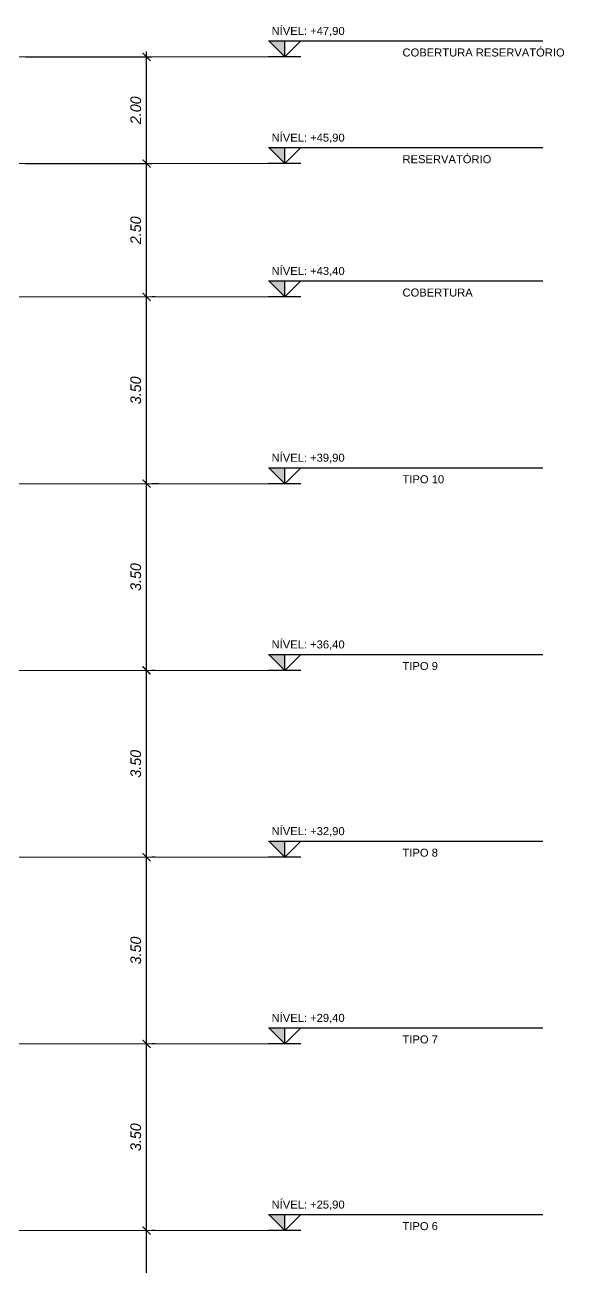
# Model space of a CAD drawing. Header units: millimetres. Extents: x 485872 to 486142, y -52344 to -52207.
# Drawn here: x 486072.55 to 486082.65, y -52314.06 to -52290.78 of the extents above; entities that cross this region are included whole.
import ezdxf
from ezdxf.enums import TextEntityAlignment as Align

# ---------------------------------------------------------------- set-up
doc = ezdxf.new("R2010")
doc.units = ezdxf.units.MM
doc.header["$LTSCALE"] = 15
doc.header["$PDMODE"] = 2
doc.header["$PDSIZE"] = -10
doc.layers.add('Text', color=3, linetype='Continuous')
doc.styles.add('DM-TXT-100', font='arial.ttf', dxfattribs={"height": 0.2})
doc.styles.add('PADRAO', font='arial.ttf', dxfattribs={"height": 0.1})
doc.styles.get("Standard").update_dxf_attribs({"font": ''})
doc.styles.get('Standard').set_extended_font_data('Flux Architect', italic=True)
doc.dimstyles.get("Standard").update_dxf_attribs({"dimtxt": 0.2, "dimasz": 0.15, "dimexe": 0.1, "dimexo": 0.3, "dimgap": 0.1, "dimtad": 1, "dimzin": 0, "dimdsep": 46, "dimtxsty": 'Standard', "dimblk": 'ARCHTICK', "dimcen": 0.09, "dimdle": 0.1, "dimclrd": 4, "dimclrt": 2, "dimadec": 0, "dimazin": 0, "dimtfac": 1, "dimtofl": 0, "dimtmove": 0, "dimatfit": 3, "dimfxl": 1, "dimtfillclr": 1, "dimtolj": 1, "dimtzin": 0, "dimarcsym": 1})

# ---------------------------------------------------------------- blocks, each defined once
blk = doc.blocks.new('_ArchTick')
at = {"color": 0, "const_width": 0.15}
blk.add_lwpolyline([(-0.5, -0.5), (0.5, 0.5)], dxfattribs=at)
blk = doc.blocks.new('*D119')
at = {"color": 4, "linetype": 'Continuous', "lineweight": -2, "transparency": 16777216}
blk.add_line((486074.83, -52316.977), (486074.83, -52313.277), dxfattribs=at)
at = {"color": 0, "linetype": 'Continuous', "lineweight": -2, "transparency": 16777216}
for p, q in [((486074.989, -52313.377), (486074.93, -52313.377)), ((486074.989, -52316.877), (486074.93, -52316.877))]:
    blk.add_line(p, q, dxfattribs=at)
at = {"layer": 'Defpoints', "color": 0, "linetype": 'Continuous', "lineweight": 13, "transparency": 16777216}
for p in [(486074.689, -52313.377), (486074.83, -52313.377), (486074.689, -52316.877)]:
    blk.add_point(p, dxfattribs=at)
at = {"color": 4, "linetype": 'Continuous', "lineweight": -2, "transparency": 16777216, "xscale": 0.15, "yscale": 0.15, "zscale": 0.15}
for p, rotation in [((486074.83, -52313.377), 90), ((486074.83, -52316.877), 270)]:
    blk.add_blockref('_ArchTick', p, dxfattribs=dict(at, rotation=rotation))
at = {"color": 2, "linetype": 'Continuous', "lineweight": 13, "transparency": 16777216, "insert": (486074.628, -52315.127), "char_height": 0.2, "attachment_point": 5, "rotation": 90}
blk.add_mtext('\\A1;3.50', dxfattribs=at)
blk = doc.blocks.new('*D120')
at = {"color": 4, "linetype": 'Continuous', "lineweight": -2, "transparency": 16777216}
blk.add_line((486074.83, -52313.477), (486074.83, -52309.777), dxfattribs=at)
at = {"color": 0, "linetype": 'Continuous', "lineweight": -2, "transparency": 16777216}
for p, q in [((486074.989, -52309.877), (486074.93, -52309.877)), ((486074.989, -52313.377), (486074.93, -52313.377))]:
    blk.add_line(p, q, dxfattribs=at)
at = {"layer": 'Defpoints', "color": 0, "linetype": 'Continuous', "lineweight": 13, "transparency": 16777216}
for p in [(486074.689, -52309.877), (486074.83, -52309.877), (486074.689, -52313.377)]:
    blk.add_point(p, dxfattribs=at)
at = {"color": 4, "linetype": 'Continuous', "lineweight": -2, "transparency": 16777216, "xscale": 0.15, "yscale": 0.15, "zscale": 0.15}
for p, rotation in [((486074.83, -52309.877), 90), ((486074.83, -52313.377), 270)]:
    blk.add_blockref('_ArchTick', p, dxfattribs=dict(at, rotation=rotation))
at = {"color": 2, "linetype": 'Continuous', "lineweight": 13, "transparency": 16777216, "insert": (486074.628, -52311.627), "char_height": 0.2, "attachment_point": 5, "rotation": 90}
blk.add_mtext('\\A1;3.50', dxfattribs=at)
blk = doc.blocks.new('*D121')
at = {"color": 4, "linetype": 'Continuous', "lineweight": -2, "transparency": 16777216}
blk.add_line((486074.83, -52309.977), (486074.83, -52306.277), dxfattribs=at)
at = {"color": 0, "linetype": 'Continuous', "lineweight": -2, "transparency": 16777216}
for p, q in [((486074.989, -52306.377), (486074.93, -52306.377)), ((486074.989, -52309.877), (486074.93, -52309.877))]:
    blk.add_line(p, q, dxfattribs=at)
at = {"layer": 'Defpoints', "color": 0, "linetype": 'Continuous', "lineweight": 13, "transparency": 16777216}
for p in [(486074.689, -52306.377), (486074.83, -52306.377), (486074.689, -52309.877)]:
    blk.add_point(p, dxfattribs=at)
at = {"color": 4, "linetype": 'Continuous', "lineweight": -2, "transparency": 16777216, "xscale": 0.15, "yscale": 0.15, "zscale": 0.15}
for p, rotation in [((486074.83, -52306.377), 90), ((486074.83, -52309.877), 270)]:
    blk.add_blockref('_ArchTick', p, dxfattribs=dict(at, rotation=rotation))
at = {"color": 2, "linetype": 'Continuous', "lineweight": 13, "transparency": 16777216, "insert": (486074.628, -52308.127), "char_height": 0.2, "attachment_point": 5, "rotation": 90}
blk.add_mtext('\\A1;3.50', dxfattribs=at)
blk = doc.blocks.new('*D122')
at = {"color": 4, "linetype": 'Continuous', "lineweight": -2, "transparency": 16777216}
blk.add_line((486074.83, -52306.477), (486074.83, -52302.777), dxfattribs=at)
at = {"color": 0, "linetype": 'Continuous', "lineweight": -2, "transparency": 16777216}
for p, q in [((486074.989, -52302.877), (486074.93, -52302.877)), ((486074.989, -52306.377), (486074.93, -52306.377))]:
    blk.add_line(p, q, dxfattribs=at)
at = {"layer": 'Defpoints', "color": 0, "linetype": 'Continuous', "lineweight": 13, "transparency": 16777216}
for p in [(486074.689, -52302.877), (486074.83, -52302.877), (486074.689, -52306.377)]:
    blk.add_point(p, dxfattribs=at)
at = {"color": 4, "linetype": 'Continuous', "lineweight": -2, "transparency": 16777216, "xscale": 0.15, "yscale": 0.15, "zscale": 0.15}
for p, rotation in [((486074.83, -52302.877), 90), ((486074.83, -52306.377), 270)]:
    blk.add_blockref('_ArchTick', p, dxfattribs=dict(at, rotation=rotation))
at = {"color": 2, "linetype": 'Continuous', "lineweight": 13, "transparency": 16777216, "insert": (486074.628, -52304.627), "char_height": 0.2, "attachment_point": 5, "rotation": 90}
blk.add_mtext('\\A1;3.50', dxfattribs=at)
blk = doc.blocks.new('*D123')
at = {"color": 4, "linetype": 'Continuous', "lineweight": -2, "transparency": 16777216}
blk.add_line((486074.83, -52302.977), (486074.83, -52299.277), dxfattribs=at)
at = {"color": 0, "linetype": 'Continuous', "lineweight": -2, "transparency": 16777216}
for p, q in [((486075.055, -52299.377), (486074.93, -52299.377)), ((486074.989, -52302.877), (486074.93, -52302.877))]:
    blk.add_line(p, q, dxfattribs=at)
at = {"layer": 'Defpoints', "color": 0, "linetype": 'Continuous', "lineweight": 13, "transparency": 16777216}
for p in [(486074.755, -52299.377), (486074.83, -52299.377), (486074.689, -52302.877)]:
    blk.add_point(p, dxfattribs=at)
at = {"color": 4, "linetype": 'Continuous', "lineweight": -2, "transparency": 16777216, "xscale": 0.15, "yscale": 0.15, "zscale": 0.15}
for p, rotation in [((486074.83, -52299.377), 90), ((486074.83, -52302.877), 270)]:
    blk.add_blockref('_ArchTick', p, dxfattribs=dict(at, rotation=rotation))
at = {"color": 2, "linetype": 'Continuous', "lineweight": 13, "transparency": 16777216, "insert": (486074.628, -52301.127), "char_height": 0.2, "attachment_point": 5, "rotation": 90}
blk.add_mtext('\\A1;3.50', dxfattribs=at)
blk = doc.blocks.new('*D124')
at = {"color": 4, "linetype": 'Continuous', "lineweight": -2, "transparency": 16777216}
blk.add_line((486074.83, -52299.477), (486074.83, -52295.777), dxfattribs=at)
at = {"color": 0, "linetype": 'Continuous', "lineweight": -2, "transparency": 16777216}
for p, q in [((486074.989, -52295.877), (486074.93, -52295.877)), ((486075.055, -52299.377), (486074.93, -52299.377))]:
    blk.add_line(p, q, dxfattribs=at)
at = {"layer": 'Defpoints', "color": 0, "linetype": 'Continuous', "lineweight": 13, "transparency": 16777216}
for p in [(486074.689, -52295.877), (486074.83, -52295.877), (486074.755, -52299.377)]:
    blk.add_point(p, dxfattribs=at)
at = {"color": 4, "linetype": 'Continuous', "lineweight": -2, "transparency": 16777216, "xscale": 0.15, "yscale": 0.15, "zscale": 0.15}
for p, rotation in [((486074.83, -52295.877), 90), ((486074.83, -52299.377), 270)]:
    blk.add_blockref('_ArchTick', p, dxfattribs=dict(at, rotation=rotation))
at = {"color": 2, "linetype": 'Continuous', "lineweight": 13, "transparency": 16777216, "insert": (486074.628, -52297.627), "char_height": 0.2, "attachment_point": 5, "rotation": 90}
blk.add_mtext('\\A1;3.50', dxfattribs=at)
blk = doc.blocks.new('*D125')
at = {"color": 0, "linetype": 'Continuous', "lineweight": -2, "transparency": 16777216}
for p, q in [((486072.56, -52293.377), (486074.93, -52293.377)), ((486074.989, -52295.877), (486074.93, -52295.877))]:
    blk.add_line(p, q, dxfattribs=at)
at = {"color": 4, "linetype": 'Continuous', "lineweight": -2, "transparency": 16777216}
blk.add_line((486074.83, -52295.977), (486074.83, -52293.277), dxfattribs=at)
at = {"layer": 'Defpoints', "color": 0, "linetype": 'Continuous', "lineweight": 13, "transparency": 16777216}
for p in [(486072.26, -52293.377), (486074.83, -52293.377), (486074.689, -52295.877)]:
    blk.add_point(p, dxfattribs=at)
at = {"color": 4, "linetype": 'Continuous', "lineweight": -2, "transparency": 16777216, "xscale": 0.15, "yscale": 0.15, "zscale": 0.15}
for p, rotation in [((486074.83, -52293.377), 90), ((486074.83, -52295.877), 270)]:
    blk.add_blockref('_ArchTick', p, dxfattribs=dict(at, rotation=rotation))
at = {"color": 2, "linetype": 'Continuous', "lineweight": 13, "transparency": 16777216, "insert": (486074.628, -52294.627), "char_height": 0.2, "attachment_point": 5, "rotation": 90}
blk.add_mtext('\\A1;2.50', dxfattribs=at)
blk = doc.blocks.new('SIMBOLO NIVEL CORTE')
blk.add_hatch(color=1).paths.add_polyline_path([(0.3, 0.3), (0, 0.3), (0, 0)])
at = {"color": 1}
for p, q in [((0.301, 0.3), (-4.838, 0.3)), ((0, 0), (0, 0.3)), ((-0.301, 0), (0.301, 0))]:
    blk.add_line(p, q, dxfattribs=at)
blk.add_lwpolyline([(-0.3, 0.3), (0, 0), (0.3, 0.3)], dxfattribs=at)
at = {"layer": 'Text'}
for tag, p, height, style in [('PAVIMENTOXX', (-4.838, 0.412), 0.22, 'PADRAO'), ('PAVIMENTOXXXXX', (-4.838, 0.008), 0.18, 'DM-TXT-100')]:
    blk.add_attdef(tag, p, '', height=height, dxfattribs=dict(at, style=style))
at = {"layer": 'Text', "style": 'DM-TXT-100'}
blk.add_attdef('NIVELXXXXX', text='', height=0.18, dxfattribs=at).set_placement((0.246, 0.412), align=Align.RIGHT)
blk = doc.blocks.new('*D336')
at = {"color": 0, "linetype": 'Continuous', "lineweight": -2, "transparency": 16777216}
for p, q in [((486072.56, -52291.377), (486074.93, -52291.377)), ((486072.56, -52293.377), (486074.93, -52293.377))]:
    blk.add_line(p, q, dxfattribs=at)
at = {"color": 4, "linetype": 'Continuous', "lineweight": -2, "transparency": 16777216}
blk.add_line((486074.83, -52293.477), (486074.83, -52291.277), dxfattribs=at)
at = {"layer": 'Defpoints', "color": 0, "linetype": 'Continuous', "lineweight": 13, "transparency": 16777216}
for p in [(486072.26, -52291.377), (486074.83, -52291.377), (486072.26, -52293.377)]:
    blk.add_point(p, dxfattribs=at)
at = {"color": 4, "linetype": 'Continuous', "lineweight": -2, "transparency": 16777216, "xscale": 0.15, "yscale": 0.15, "zscale": 0.15}
for p, rotation in [((486074.83, -52291.377), 90), ((486074.83, -52293.377), 270)]:
    blk.add_blockref('_ArchTick', p, dxfattribs=dict(at, rotation=rotation))
at = {"color": 2, "linetype": 'Continuous', "lineweight": 13, "transparency": 16777216, "insert": (486074.628, -52292.377), "char_height": 0.2, "attachment_point": 5, "rotation": 90}
blk.add_mtext('\\A1;2.00', dxfattribs=at)

msp = doc.modelspace()

# ---------------------------------------------------------------- linework, layer by layer
at = {"linetype": 'Continuous', "lineweight": 13}
for points in [[(486077.117, -52291.377), (486072.26, -52291.377)], [(486077.117, -52293.377), (486072.26, -52293.377)], [(486077.117, -52295.877), (486072.26, -52295.877)], [(486077.117, -52299.377), (486072.26, -52299.377)], [(486077.117, -52302.877), (486072.26, -52302.877)], [(486077.117, -52306.377), (486072.26, -52306.377)], [(486077.117, -52306.377), (486072.26, -52306.377)], [(486077.117, -52309.877), (486072.26, -52309.877)], [(486077.117, -52313.377), (486072.26, -52313.377)]]:
    msp.add_lwpolyline(points, dxfattribs=at)

# ---------------------------------------------------------------- block references
at = {"layer": 'Text', "linetype": 'Continuous', "lineweight": 13}
ref = msp.add_blockref('SIMBOLO NIVEL CORTE', (486077.418, -52291.377), dxfattribs=dict(at, xscale=-1))
ref.add_attrib('NIVELXXXXX', 'NÍVEL: +47,90', dxfattribs={"layer": '0', "height": 0.15, "style": 'DM-TXT-100'}).set_placement((486078.541, -52290.965), align=Align.RIGHT)
ref.add_attrib('PAVIMENTOXXXXX', 'COBERTURA RESERVATÓRIO', (486079.625, -52291.369), dxfattribs={"layer": '0', "height": 0.15, "style": 'DM-TXT-100'})
ref = msp.add_blockref('SIMBOLO NIVEL CORTE', (486077.418, -52293.377), dxfattribs=dict(at, xscale=-1))
ref.add_attrib('NIVELXXXXX', 'NÍVEL: +45,90', dxfattribs={"layer": '0', "height": 0.15, "style": 'DM-TXT-100'}).set_placement((486078.541, -52292.965), align=Align.RIGHT)
ref.add_attrib('PAVIMENTOXXXXX', 'RESERVATÓRIO', (486079.625, -52293.369), dxfattribs={"layer": '0', "height": 0.15, "style": 'DM-TXT-100'})
ref = msp.add_blockref('SIMBOLO NIVEL CORTE', (486077.418, -52295.877), dxfattribs=dict(at, xscale=-1))
ref.add_attrib('NIVELXXXXX', 'NÍVEL: +43,40', dxfattribs={"layer": '0', "height": 0.15, "style": 'DM-TXT-100'}).set_placement((486078.541, -52295.465), align=Align.RIGHT)
ref.add_attrib('PAVIMENTOXXXXX', 'COBERTURA', (486079.625, -52295.869), dxfattribs={"layer": '0', "height": 0.15, "style": 'DM-TXT-100'})
ref = msp.add_blockref('SIMBOLO NIVEL CORTE', (486077.418, -52299.377), dxfattribs=dict(at, xscale=-1))
ref.add_attrib('NIVELXXXXX', 'NÍVEL: +39,90', dxfattribs={"layer": '0', "height": 0.15, "style": 'DM-TXT-100'}).set_placement((486078.541, -52298.965), align=Align.RIGHT)
ref.add_attrib('PAVIMENTOXXXXX', 'TIPO 10', (486079.625, -52299.369), dxfattribs={"layer": '0', "height": 0.15, "style": 'DM-TXT-100'})
ref = msp.add_blockref('SIMBOLO NIVEL CORTE', (486077.418, -52302.877), dxfattribs=dict(at, xscale=-1))
ref.add_attrib('NIVELXXXXX', 'NÍVEL: +36,40', dxfattribs={"layer": '0', "height": 0.15, "style": 'DM-TXT-100'}).set_placement((486078.541, -52302.465), align=Align.RIGHT)
ref.add_attrib('PAVIMENTOXXXXX', 'TIPO 9', (486079.625, -52302.869), dxfattribs={"layer": '0', "height": 0.15, "style": 'DM-TXT-100'})
ref = msp.add_blockref('SIMBOLO NIVEL CORTE', (486077.418, -52306.377), dxfattribs=dict(at, xscale=-1))
ref.add_attrib('NIVELXXXXX', 'NÍVEL: +32,90', dxfattribs={"layer": '0', "height": 0.15, "style": 'DM-TXT-100'}).set_placement((486078.541, -52305.965), align=Align.RIGHT)
ref.add_attrib('PAVIMENTOXXXXX', 'TIPO 8', (486079.625, -52306.369), dxfattribs={"layer": '0', "height": 0.15, "style": 'DM-TXT-100'})
ref = msp.add_blockref('SIMBOLO NIVEL CORTE', (486077.418, -52309.877), dxfattribs=dict(at, xscale=-1))
ref.add_attrib('NIVELXXXXX', 'NÍVEL: +29,40', dxfattribs={"layer": '0', "height": 0.15, "style": 'DM-TXT-100'}).set_placement((486078.541, -52309.465), align=Align.RIGHT)
ref.add_attrib('PAVIMENTOXXXXX', 'TIPO 7', (486079.625, -52309.869), dxfattribs={"layer": '0', "height": 0.15, "style": 'DM-TXT-100'})
ref = msp.add_blockref('SIMBOLO NIVEL CORTE', (486077.418, -52313.377), dxfattribs=dict(at, xscale=-1))
ref.add_attrib('NIVELXXXXX', 'NÍVEL: +25,90', dxfattribs={"layer": '0', "height": 0.15, "style": 'DM-TXT-100'}).set_placement((486078.541, -52312.965), align=Align.RIGHT)
ref.add_attrib('PAVIMENTOXXXXX', 'TIPO 6', (486079.625, -52313.369), dxfattribs={"layer": '0', "height": 0.15, "style": 'DM-TXT-100'})

# ---------------------------------------------------------------- dimensions: what is measured, and where the dimension line sits
at = {"linetype": 'Continuous', "lineweight": 13}
for base, p1, p2, picture, middle in [((486074.83, -52291.377), (486072.26, -52293.377), (486072.26, -52291.377), '*D336', (486074.628, -52292.377)), ((486074.83, -52293.377), (486074.689, -52295.877), (486072.26, -52293.377), '*D125', (486074.628, -52294.627)), ((486074.83, -52295.877), (486074.755, -52299.377), (486074.689, -52295.877), '*D124', (486074.628, -52297.627)), ((486074.83, -52299.377), (486074.689, -52302.877), (486074.755, -52299.377), '*D123', (486074.628, -52301.127)), ((486074.83, -52302.877), (486074.689, -52306.377), (486074.689, -52302.877), '*D122', (486074.628, -52304.627)), ((486074.83, -52306.377), (486074.689, -52309.877), (486074.689, -52306.377), '*D121', (486074.628, -52308.127)), ((486074.83, -52309.877), (486074.689, -52313.377), (486074.689, -52309.877), '*D120', (486074.628, -52311.627)), ((486074.83, -52313.377), (486074.689, -52316.877), (486074.689, -52313.377), '*D119', (486074.628, -52315.127))]:
    dim = msp.add_linear_dim(base=base, p1=p1, p2=p2, angle=90, dimstyle='Standard', override={"dimtmove": 1}, dxfattribs=at)
    dim.commit()
    dim.dimension.update_dxf_attribs({"geometry": picture, "text_midpoint": middle})

doc.saveas('drawing.dxf')
